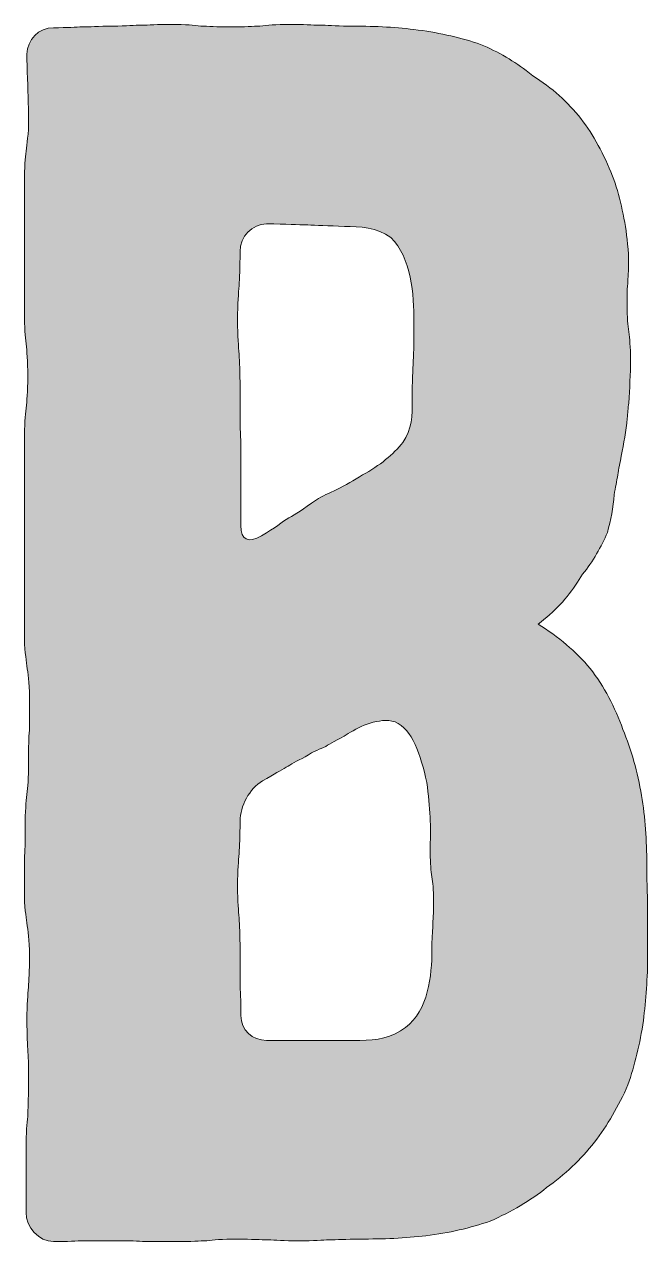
# Model space of a CAD drawing. Header units: inches. Extents: x 239 to 842, y -901 to -178.
# Drawn here: x 248.7 to 312, y -901.4 to -777.7 of the extents above; entities that cross this region are included whole.
import ezdxf

# ---------------------------------------------------------------- set-up
doc = ezdxf.new("R2010")
doc.units = ezdxf.units.IN
doc.header["$MEASUREMENT"] = 0
doc.layers.add('Layer 1', color=7, linetype='Continuous')

# ---------------------------------------------------------------- blocks, each defined once
blk = doc.blocks.new('block 3')
at = {"layer": 'Layer 1', "true_color": 0x040404}
h = blk.add_hatch(color=18, dxfattribs=at)
h.dxf.hatch_style = 2
edge = h.paths.add_edge_path()
edge.add_spline(control_points=[(301.75, -895.89), (300.1, -897.2), (298.19, -898.33), (296.01, -899.29), (294.01, -899.98), (291.83, -900.5), (289.49, -900.77), (287.4, -901.03), (285.13, -901.11), (282.78, -901.11), (281.31, -901.11), (280.44, -901.2), (279.65, -901.2), (278.96, -901.2), (278.17, -901.29), (276.52, -901.29), (275.04, -901.29), (274.17, -901.2), (273.47, -901.2), (272.69, -901.2), (271.82, -901.11), (270.34, -901.11), (268.69, -901.11), (267.91, -901.2), (267.21, -901.29), (266.51, -901.29), (265.73, -901.37), (264.08, -901.37), (264.08, -901.37), (260.94, -901.37), (260.94, -901.37), (260.25, -901.29), (259.47, -901.29), (257.81, -901.29), (257.81, -901.29), (254.77, -901.29), (254.77, -901.29), (253.98, -901.29), (253.11, -901.37), (251.63, -901.37), (250.15, -901.37), (248.85, -899.89), (248.85, -898.42), (248.85, -898.42), (248.85, -895.2), (248.85, -895.2), (248.85, -895.2), (248.85, -891.89), (248.85, -891.89), (248.85, -890.24), (248.94, -889.37), (249.02, -888.67), (249.02, -887.89), (249.11, -887.02), (249.11, -885.36), (249.11, -883.71), (249.11, -882.84), (249.02, -882.14), (249.02, -881.36), (248.94, -880.49), (248.94, -878.84), (248.94, -877.18), (249.02, -876.31), (249.11, -875.53), (249.11, -874.83), (249.2, -873.96), (249.2, -872.31), (249.2, -870.66), (249.02, -869.79), (248.94, -869), (248.85, -868.31), (248.68, -867.44), (248.68, -865.78), (248.68, -865.78), (248.68, -862.48), (248.68, -862.48), (248.76, -861.7), (248.76, -860.91), (248.76, -859.26), (248.76, -857.61), (248.85, -856.73), (248.94, -855.95), (249.02, -855.17), (249.11, -854.39), (249.11, -852.73), (249.11, -850.99), (249.11, -850.21), (249.2, -849.43), (249.2, -849.43), (249.2, -846.12), (249.2, -846.12), (249.2, -844.47), (249.02, -843.68), (248.94, -842.9), (248.85, -842.12), (248.68, -841.25), (248.68, -839.59), (248.68, -839.59), (248.68, -836.37), (248.68, -836.37), (248.68, -836.37), (248.68, -833.07), (248.68, -833.07), (248.68, -833.07), (248.68, -829.85), (248.68, -829.85), (248.68, -829.85), (248.68, -826.54), (248.68, -826.54), (248.68, -826.54), (248.68, -823.23), (248.68, -823.23), (248.68, -823.23), (248.68, -820.02), (248.68, -820.02), (248.68, -818.36), (248.76, -817.49), (248.85, -816.71), (248.94, -815.93), (249.02, -815.14), (249.02, -813.49), (249.02, -811.84), (248.94, -810.97), (248.85, -810.18), (248.76, -809.4), (248.68, -808.62), (248.68, -806.96), (248.68, -806.96), (248.68, -803.66), (248.68, -803.66), (248.68, -803.66), (248.68, -800.35), (248.68, -800.35), (248.68, -800.35), (248.68, -797.13), (248.68, -797.13), (248.68, -797.13), (248.68, -793.82), (248.68, -793.82), (248.68, -792.17), (248.76, -791.3), (248.85, -790.6), (248.94, -789.82), (249.11, -788.95), (249.11, -787.3), (249.11, -785.64), (249.02, -784.77), (249.02, -783.99), (249.02, -783.21), (248.94, -782.43), (248.94, -780.77), (248.94, -779.29), (250.15, -778.07), (251.63, -778.07), (253.11, -778.07), (253.9, -777.99), (254.59, -777.99), (255.29, -777.99), (256.16, -777.9), (257.64, -777.9), (259.12, -777.9), (259.9, -777.81), (260.6, -777.81), (261.29, -777.81), (262.16, -777.73), (263.64, -777.73), (265.12, -777.73), (265.9, -777.81), (266.6, -777.9), (267.38, -777.9), (268.17, -777.99), (269.65, -777.99), (271.13, -777.99), (271.91, -777.9), (272.6, -777.9), (273.39, -777.81), (274.17, -777.73), (275.65, -777.73), (277.13, -777.73), (277.91, -777.81), (278.7, -777.81), (279.39, -777.81), (280.17, -777.9), (281.65, -777.9), (284, -777.9), (286.18, -777.99), (288.27, -778.25), (290.62, -778.51), (292.7, -779.03), (294.71, -779.64), (296.53, -780.34), (298.19, -781.29), (299.67, -782.43), (299.93, -782.6), (300.1, -782.77), (300.36, -782.95), (302.28, -784.17), (303.93, -785.64), (305.23, -787.3), (306.54, -788.95), (307.58, -790.95), (308.45, -793.13), (309.15, -795.04), (309.67, -797.22), (309.93, -799.57), (310.11, -800.87), (310.11, -802.26), (310.02, -803.74), (309.93, -804.53), (309.93, -805.31), (309.93, -806.18), (309.93, -807.57), (310.02, -808.27), (310.11, -808.96), (310.19, -809.66), (310.28, -810.44), (310.28, -811.84), (310.28, -813.23), (310.19, -814.71), (310.11, -816.19), (310.02, -816.71), (310.02, -817.23), (309.93, -817.75), (309.85, -819.06), (309.59, -820.28), (309.32, -821.58), (309.24, -822.19), (309.06, -822.89), (308.98, -823.5), (308.89, -824.1), (308.72, -824.8), (308.63, -825.5), (308.54, -826.8), (308.28, -828.11), (307.93, -829.33), (307.32, -830.81), (306.45, -832.28), (305.41, -833.59), (305.41, -833.59), (304.89, -834.37), (304.89, -834.37), (303.84, -836.03), (302.54, -837.42), (300.88, -838.64), (302.97, -839.94), (304.71, -841.42), (306.19, -843.16), (307.58, -844.99), (308.72, -847.08), (309.5, -849.34), (310.37, -851.43), (310.98, -853.69), (311.41, -856.04), (311.76, -858.3), (311.93, -860.65), (311.93, -863), (311.93, -865.35), (312.02, -866.57), (312.02, -867.61), (312.02, -867.61), (312.02, -872.22), (312.02, -872.22), (312.02, -874.57), (311.85, -876.84), (311.59, -878.92), (311.24, -881.27), (310.72, -883.45), (310.02, -885.45), (309.06, -887.63), (307.93, -889.54), (306.63, -891.28), (305.23, -893.02), (303.58, -894.59), (301.75, -895.89)], knot_values=[0, 0, 0, 0, 1, 1, 1, 2, 2, 2, 3, 3, 3, 4, 4, 4, 5, 5, 5, 6, 6, 6, 7, 7, 7, 8, 8, 8, 9, 9, 9, 10, 10, 10, 11, 11, 11, 12, 12, 12, 13, 13, 13, 14, 14, 14, 15, 15, 15, 16, 16, 16, 17, 17, 17, 18, 18, 18, 19, 19, 19, 20, 20, 20, 21, 21, 21, 22, 22, 22, 23, 23, 23, 24, 24, 24, 25, 25, 25, 26, 26, 26, 27, 27, 27, 28, 28, 28, 29, 29, 29, 30, 30, 30, 31, 31, 31, 32, 32, 32, 33, 33, 33, 34, 34, 34, 35, 35, 35, 36, 36, 36, 37, 37, 37, 38, 38, 38, 39, 39, 39, 40, 40, 40, 41, 41, 41, 42, 42, 42, 43, 43, 43, 44, 44, 44, 45, 45, 45, 46, 46, 46, 47, 47, 47, 48, 48, 48, 49, 49, 49, 50, 50, 50, 51, 51, 51, 52, 52, 52, 53, 53, 53, 54, 54, 54, 55, 55, 55, 56, 56, 56, 57, 57, 57, 58, 58, 58, 59, 59, 59, 60, 60, 60, 61, 61, 61, 62, 62, 62, 63, 63, 63, 64, 64, 64, 65, 65, 65, 66, 66, 66, 67, 67, 67, 68, 68, 68, 69, 69, 69, 70, 70, 70, 71, 71, 71, 72, 72, 72, 73, 73, 73, 74, 74, 74, 75, 75, 75, 76, 76, 76, 77, 77, 77, 78, 78, 78, 79, 79, 79, 80, 80, 80, 81, 81, 81, 82, 82, 82, 83, 83, 83, 84, 84, 84, 85, 85, 85, 86, 86, 86, 87, 87, 87, 88, 88, 88, 89, 89, 89, 90, 90, 90, 91, 91, 91, 91], degree=3, periodic=1)
edge = h.paths.add_edge_path()
edge.add_spline(control_points=[(270.52, -804.27), (270.43, -805.05), (270.34, -806.01), (270.34, -807.75), (270.34, -809.49), (270.43, -810.44), (270.52, -811.23), (270.52, -812.01), (270.6, -812.97), (270.6, -814.71), (270.6, -814.71), (270.6, -818.19), (270.6, -818.19), (270.6, -818.97), (270.69, -819.93), (270.69, -821.67), (270.69, -821.67), (270.69, -825.15), (270.69, -825.15), (270.69, -825.15), (270.69, -828.63), (270.69, -828.63), (270.69, -830.11), (271.39, -830.46), (272.78, -829.67), (274.17, -828.89), (274.87, -828.28), (275.56, -827.85), (276.26, -827.5), (276.95, -826.98), (278.35, -826.02), (278.96, -825.67), (279.65, -825.32), (280.44, -824.98), (281.31, -824.54), (282.18, -824.02), (283.05, -823.5), (284.79, -822.54), (286.18, -821.41), (287.14, -820.19), (288.09, -818.88), (288.09, -817.4), (288.09, -815.93), (288.09, -813.84), (288.18, -812.88), (288.18, -811.92), (288.27, -810.88), (288.27, -809.92), (288.27, -807.92), (288.27, -805.22), (288.01, -801.39), (285.92, -799.39), (284.53, -798.35), (282.7, -798.26), (281.22, -798.26), (279.57, -798.17), (278.26, -798.17), (277.48, -798.09), (276.43, -798.09), (275.39, -798), (273.3, -798), (271.82, -798), (270.6, -799.31), (270.6, -800.79), (270.6, -802.53), (270.52, -803.48), (270.52, -804.27)], knot_values=[0, 0, 0, 0, 1, 1, 1, 2, 2, 2, 3, 3, 3, 4, 4, 4, 5, 5, 5, 6, 6, 6, 7, 7, 7, 8, 8, 8, 9, 9, 9, 10, 10, 10, 11, 11, 11, 12, 12, 12, 13, 13, 13, 14, 14, 14, 15, 15, 15, 16, 16, 16, 17, 17, 17, 18, 18, 18, 19, 19, 19, 20, 20, 20, 21, 21, 21, 22, 22, 22, 22], degree=3, periodic=1)
edge = h.paths.add_edge_path()
edge.add_spline(control_points=[(290.18, -869.26), (290.18, -868.66), (290.27, -868.13), (290.27, -866.83), (290.27, -865.52), (290.18, -864.92), (290.09, -864.31), (290.01, -863.7), (289.92, -863), (289.92, -861.87), (289.92, -861.87), (289.92, -861.17), (289.92, -861.17), (290.01, -859.43), (289.92, -857.26), (289.57, -854.73), (288.96, -851.86), (288.09, -849.34), (286.35, -848.56), (284.7, -848.12), (282.87, -848.99), (281.57, -849.77), (280.44, -850.47), (279.74, -850.73), (279.3, -851.08), (278.7, -851.34), (278.17, -851.51), (277.22, -852.12), (276.35, -852.56), (275.74, -852.91), (275.3, -853.17), (274.69, -853.52), (274.17, -853.86), (272.87, -854.56), (271.56, -855.34), (270.6, -857.17), (270.6, -858.65), (270.6, -860.3), (270.52, -861.17), (270.52, -861.96), (270.43, -862.74), (270.34, -863.52), (270.34, -865.26), (270.34, -866.92), (270.43, -867.79), (270.52, -868.48), (270.52, -869.26), (270.6, -870.14), (270.6, -871.79), (270.6, -871.79), (270.6, -875.1), (270.6, -875.1), (270.6, -875.88), (270.69, -876.75), (270.69, -878.4), (270.69, -879.88), (271.82, -880.93), (273.3, -880.93), (273.3, -880.93), (278, -880.93), (278, -880.93), (278, -880.93), (282.78, -880.93), (282.78, -880.93), (284.44, -880.93), (286.09, -880.66), (287.4, -879.62), (289.75, -877.88), (290.09, -874.31), (290.09, -871.79), (290.09, -870.48), (290.18, -869.96), (290.18, -869.26)], knot_values=[0, 0, 0, 0, 1, 1, 1, 2, 2, 2, 3, 3, 3, 4, 4, 4, 5, 5, 5, 6, 6, 6, 7, 7, 7, 8, 8, 8, 9, 9, 9, 10, 10, 10, 11, 11, 11, 12, 12, 12, 13, 13, 13, 14, 14, 14, 15, 15, 15, 16, 16, 16, 17, 17, 17, 18, 18, 18, 19, 19, 19, 20, 20, 20, 21, 21, 21, 22, 22, 22, 23, 23, 23, 24, 24, 24, 24], degree=3, periodic=1)
at = {"layer": 'Layer 1', "lineweight": 0}
for points, knots in [([(301.75, -895.89), (300.1, -897.2), (298.19, -898.33), (296.01, -899.29), (294.01, -899.98), (291.83, -900.5), (289.49, -900.77), (287.4, -901.03), (285.13, -901.11), (282.78, -901.11), (281.31, -901.11), (280.44, -901.2), (279.65, -901.2), (278.96, -901.2), (278.17, -901.29), (276.52, -901.29), (275.04, -901.29), (274.17, -901.2), (273.47, -901.2), (272.69, -901.2), (271.82, -901.11), (270.34, -901.11), (268.69, -901.11), (267.91, -901.2), (267.21, -901.29), (266.51, -901.29), (265.73, -901.37), (264.08, -901.37), (264.08, -901.37), (260.94, -901.37), (260.94, -901.37), (260.25, -901.29), (259.47, -901.29), (257.81, -901.29), (257.81, -901.29), (254.77, -901.29), (254.77, -901.29), (253.98, -901.29), (253.11, -901.37), (251.63, -901.37), (250.15, -901.37), (248.85, -899.89), (248.85, -898.42), (248.85, -898.42), (248.85, -895.2), (248.85, -895.2), (248.85, -895.2), (248.85, -891.89), (248.85, -891.89), (248.85, -890.24), (248.94, -889.37), (249.02, -888.67), (249.02, -887.89), (249.11, -887.02), (249.11, -885.36), (249.11, -883.71), (249.11, -882.84), (249.02, -882.14), (249.02, -881.36), (248.94, -880.49), (248.94, -878.84), (248.94, -877.18), (249.02, -876.31), (249.11, -875.53), (249.11, -874.83), (249.2, -873.96), (249.2, -872.31), (249.2, -870.66), (249.02, -869.79), (248.94, -869), (248.85, -868.31), (248.68, -867.44), (248.68, -865.78), (248.68, -865.78), (248.68, -862.48), (248.68, -862.48), (248.76, -861.7), (248.76, -860.91), (248.76, -859.26), (248.76, -857.61), (248.85, -856.73), (248.94, -855.95), (249.02, -855.17), (249.11, -854.39), (249.11, -852.73), (249.11, -850.99), (249.11, -850.21), (249.2, -849.43), (249.2, -849.43), (249.2, -846.12), (249.2, -846.12), (249.2, -844.47), (249.02, -843.68), (248.94, -842.9), (248.85, -842.12), (248.68, -841.25), (248.68, -839.59), (248.68, -839.59), (248.68, -836.37), (248.68, -836.37), (248.68, -836.37), (248.68, -833.07), (248.68, -833.07), (248.68, -833.07), (248.68, -829.85), (248.68, -829.85), (248.68, -829.85), (248.68, -826.54), (248.68, -826.54), (248.68, -826.54), (248.68, -823.23), (248.68, -823.23), (248.68, -823.23), (248.68, -820.02), (248.68, -820.02), (248.68, -818.36), (248.76, -817.49), (248.85, -816.71), (248.94, -815.93), (249.02, -815.14), (249.02, -813.49), (249.02, -811.84), (248.94, -810.97), (248.85, -810.18), (248.76, -809.4), (248.68, -808.62), (248.68, -806.96), (248.68, -806.96), (248.68, -803.66), (248.68, -803.66), (248.68, -803.66), (248.68, -800.35), (248.68, -800.35), (248.68, -800.35), (248.68, -797.13), (248.68, -797.13), (248.68, -797.13), (248.68, -793.82), (248.68, -793.82), (248.68, -792.17), (248.76, -791.3), (248.85, -790.6), (248.94, -789.82), (249.11, -788.95), (249.11, -787.3), (249.11, -785.64), (249.02, -784.77), (249.02, -783.99), (249.02, -783.21), (248.94, -782.43), (248.94, -780.77), (248.94, -779.29), (250.15, -778.07), (251.63, -778.07), (253.11, -778.07), (253.9, -777.99), (254.59, -777.99), (255.29, -777.99), (256.16, -777.9), (257.64, -777.9), (259.12, -777.9), (259.9, -777.81), (260.6, -777.81), (261.29, -777.81), (262.16, -777.73), (263.64, -777.73), (265.12, -777.73), (265.9, -777.81), (266.6, -777.9), (267.38, -777.9), (268.17, -777.99), (269.65, -777.99), (271.13, -777.99), (271.91, -777.9), (272.6, -777.9), (273.39, -777.81), (274.17, -777.73), (275.65, -777.73), (277.13, -777.73), (277.91, -777.81), (278.7, -777.81), (279.39, -777.81), (280.17, -777.9), (281.65, -777.9), (284, -777.9), (286.18, -777.99), (288.27, -778.25), (290.62, -778.51), (292.7, -779.03), (294.71, -779.64), (296.53, -780.34), (298.19, -781.29), (299.67, -782.43), (299.93, -782.6), (300.1, -782.77), (300.36, -782.95), (302.28, -784.17), (303.93, -785.64), (305.23, -787.3), (306.54, -788.95), (307.58, -790.95), (308.45, -793.13), (309.15, -795.04), (309.67, -797.22), (309.93, -799.57), (310.11, -800.87), (310.11, -802.26), (310.02, -803.74), (309.93, -804.53), (309.93, -805.31), (309.93, -806.18), (309.93, -807.57), (310.02, -808.27), (310.11, -808.96), (310.19, -809.66), (310.28, -810.44), (310.28, -811.84), (310.28, -813.23), (310.19, -814.71), (310.11, -816.19), (310.02, -816.71), (310.02, -817.23), (309.93, -817.75), (309.85, -819.06), (309.59, -820.28), (309.32, -821.58), (309.24, -822.19), (309.06, -822.89), (308.98, -823.5), (308.89, -824.1), (308.72, -824.8), (308.63, -825.5), (308.54, -826.8), (308.28, -828.11), (307.93, -829.33), (307.32, -830.81), (306.45, -832.28), (305.41, -833.59), (305.41, -833.59), (304.89, -834.37), (304.89, -834.37), (303.84, -836.03), (302.54, -837.42), (300.88, -838.64), (302.97, -839.94), (304.71, -841.42), (306.19, -843.16), (307.58, -844.99), (308.72, -847.08), (309.5, -849.34), (310.37, -851.43), (310.98, -853.69), (311.41, -856.04), (311.76, -858.3), (311.93, -860.65), (311.93, -863), (311.93, -865.35), (312.02, -866.57), (312.02, -867.61), (312.02, -867.61), (312.02, -872.22), (312.02, -872.22), (312.02, -874.57), (311.85, -876.84), (311.59, -878.92), (311.24, -881.27), (310.72, -883.45), (310.02, -885.45), (309.06, -887.63), (307.93, -889.54), (306.63, -891.28), (305.23, -893.02), (303.58, -894.59), (301.75, -895.89)], [0, 0, 0, 0, 1, 1, 1, 2, 2, 2, 3, 3, 3, 4, 4, 4, 5, 5, 5, 6, 6, 6, 7, 7, 7, 8, 8, 8, 9, 9, 9, 10, 10, 10, 11, 11, 11, 12, 12, 12, 13, 13, 13, 14, 14, 14, 15, 15, 15, 16, 16, 16, 17, 17, 17, 18, 18, 18, 19, 19, 19, 20, 20, 20, 21, 21, 21, 22, 22, 22, 23, 23, 23, 24, 24, 24, 25, 25, 25, 26, 26, 26, 27, 27, 27, 28, 28, 28, 29, 29, 29, 30, 30, 30, 31, 31, 31, 32, 32, 32, 33, 33, 33, 34, 34, 34, 35, 35, 35, 36, 36, 36, 37, 37, 37, 38, 38, 38, 39, 39, 39, 40, 40, 40, 41, 41, 41, 42, 42, 42, 43, 43, 43, 44, 44, 44, 45, 45, 45, 46, 46, 46, 47, 47, 47, 48, 48, 48, 49, 49, 49, 50, 50, 50, 51, 51, 51, 52, 52, 52, 53, 53, 53, 54, 54, 54, 55, 55, 55, 56, 56, 56, 57, 57, 57, 58, 58, 58, 59, 59, 59, 60, 60, 60, 61, 61, 61, 62, 62, 62, 63, 63, 63, 64, 64, 64, 65, 65, 65, 66, 66, 66, 67, 67, 67, 68, 68, 68, 69, 69, 69, 70, 70, 70, 71, 71, 71, 72, 72, 72, 73, 73, 73, 74, 74, 74, 75, 75, 75, 76, 76, 76, 77, 77, 77, 78, 78, 78, 79, 79, 79, 80, 80, 80, 81, 81, 81, 82, 82, 82, 83, 83, 83, 84, 84, 84, 85, 85, 85, 86, 86, 86, 87, 87, 87, 88, 88, 88, 89, 89, 89, 90, 90, 90, 91, 91, 91, 91]), ([(270.52, -804.27), (270.43, -805.05), (270.34, -806.01), (270.34, -807.75), (270.34, -809.49), (270.43, -810.44), (270.52, -811.23), (270.52, -812.01), (270.6, -812.97), (270.6, -814.71), (270.6, -814.71), (270.6, -818.19), (270.6, -818.19), (270.6, -818.97), (270.69, -819.93), (270.69, -821.67), (270.69, -821.67), (270.69, -825.15), (270.69, -825.15), (270.69, -825.15), (270.69, -828.63), (270.69, -828.63), (270.69, -830.11), (271.39, -830.46), (272.78, -829.67), (274.17, -828.89), (274.87, -828.28), (275.56, -827.85), (276.26, -827.5), (276.95, -826.98), (278.35, -826.02), (278.96, -825.67), (279.65, -825.32), (280.44, -824.98), (281.31, -824.54), (282.18, -824.02), (283.05, -823.5), (284.79, -822.54), (286.18, -821.41), (287.14, -820.19), (288.09, -818.88), (288.09, -817.4), (288.09, -815.93), (288.09, -813.84), (288.18, -812.88), (288.18, -811.92), (288.27, -810.88), (288.27, -809.92), (288.27, -807.92), (288.27, -805.22), (288.01, -801.39), (285.92, -799.39), (284.53, -798.35), (282.7, -798.26), (281.22, -798.26), (279.57, -798.17), (278.26, -798.17), (277.48, -798.09), (276.43, -798.09), (275.39, -798), (273.3, -798), (271.82, -798), (270.6, -799.31), (270.6, -800.79), (270.6, -802.53), (270.52, -803.48), (270.52, -804.27)], [0, 0, 0, 0, 1, 1, 1, 2, 2, 2, 3, 3, 3, 4, 4, 4, 5, 5, 5, 6, 6, 6, 7, 7, 7, 8, 8, 8, 9, 9, 9, 10, 10, 10, 11, 11, 11, 12, 12, 12, 13, 13, 13, 14, 14, 14, 15, 15, 15, 16, 16, 16, 17, 17, 17, 18, 18, 18, 19, 19, 19, 20, 20, 20, 21, 21, 21, 22, 22, 22, 22]), ([(290.18, -869.26), (290.18, -868.66), (290.27, -868.13), (290.27, -866.83), (290.27, -865.52), (290.18, -864.92), (290.09, -864.31), (290.01, -863.7), (289.92, -863), (289.92, -861.87), (289.92, -861.87), (289.92, -861.17), (289.92, -861.17), (290.01, -859.43), (289.92, -857.26), (289.57, -854.73), (288.96, -851.86), (288.09, -849.34), (286.35, -848.56), (284.7, -848.12), (282.87, -848.99), (281.57, -849.77), (280.44, -850.47), (279.74, -850.73), (279.3, -851.08), (278.7, -851.34), (278.17, -851.51), (277.22, -852.12), (276.35, -852.56), (275.74, -852.91), (275.3, -853.17), (274.69, -853.52), (274.17, -853.86), (272.87, -854.56), (271.56, -855.34), (270.6, -857.17), (270.6, -858.65), (270.6, -860.3), (270.52, -861.17), (270.52, -861.96), (270.43, -862.74), (270.34, -863.52), (270.34, -865.26), (270.34, -866.92), (270.43, -867.79), (270.52, -868.48), (270.52, -869.26), (270.6, -870.14), (270.6, -871.79), (270.6, -871.79), (270.6, -875.1), (270.6, -875.1), (270.6, -875.88), (270.69, -876.75), (270.69, -878.4), (270.69, -879.88), (271.82, -880.93), (273.3, -880.93), (273.3, -880.93), (278, -880.93), (278, -880.93), (278, -880.93), (282.78, -880.93), (282.78, -880.93), (284.44, -880.93), (286.09, -880.66), (287.4, -879.62), (289.75, -877.88), (290.09, -874.31), (290.09, -871.79), (290.09, -870.48), (290.18, -869.96), (290.18, -869.26)], [0, 0, 0, 0, 1, 1, 1, 2, 2, 2, 3, 3, 3, 4, 4, 4, 5, 5, 5, 6, 6, 6, 7, 7, 7, 8, 8, 8, 9, 9, 9, 10, 10, 10, 11, 11, 11, 12, 12, 12, 13, 13, 13, 14, 14, 14, 15, 15, 15, 16, 16, 16, 17, 17, 17, 18, 18, 18, 19, 19, 19, 20, 20, 20, 21, 21, 21, 22, 22, 22, 23, 23, 23, 24, 24, 24, 24])]:
    blk.add_open_spline(points, degree=3, knots=knots, dxfattribs=at)
blk = doc.blocks.new('block 2')
at = {"layer": 'Layer 1'}
blk.add_blockref('block 3', (0, 0), dxfattribs=at)

msp = doc.modelspace()

# ---------------------------------------------------------------- block references
at = {"layer": 'Layer 1'}
msp.add_blockref('block 2', (0, 0), dxfattribs=at)

doc.saveas('drawing.dxf')
